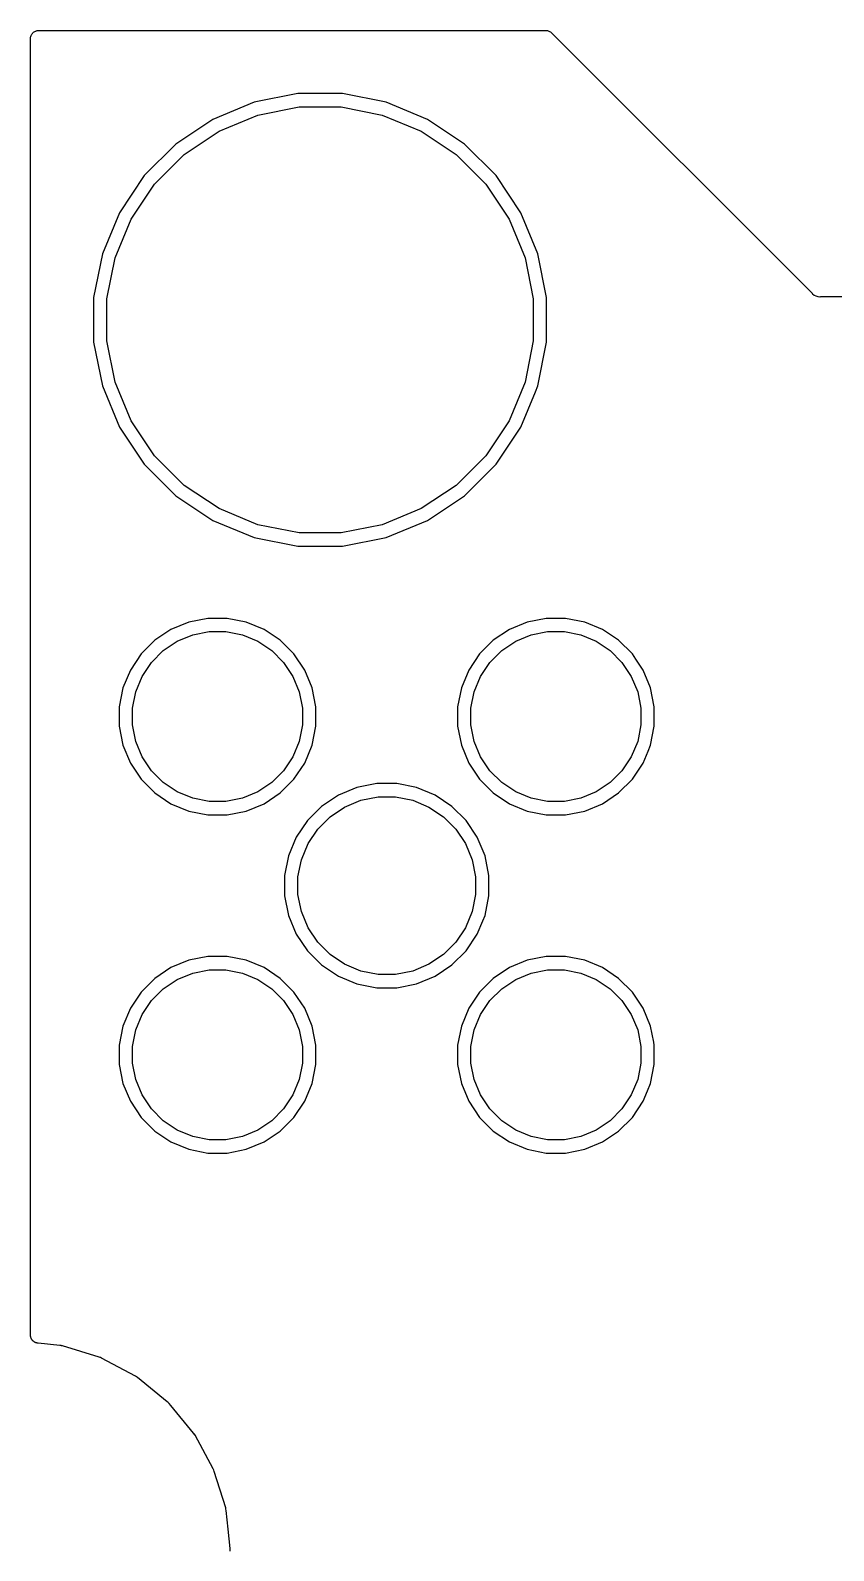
# Model space of a CAD drawing. Extents: x 113.2 to 188.8, y -123.8 to -78.2.
# Drawn here: x 113.15 to 125.21, y -100.99 to -78.15 of the extents above; entities that cross this region are included whole.
import ezdxf

# ---------------------------------------------------------------- set-up
doc = ezdxf.new("R2010")
doc.units = 0
doc.layers.add('BLACK', color=7, linetype='CONTINUOUS')

msp = doc.modelspace()

# ---------------------------------------------------------------- linework, layer by layer
at = {"layer": 'BLACK', "linetype": 'CONTINUOUS'}
for p, q in [((113.151, -78.2759), (113.152, -78.264)), ((113.151, -78.2768), (113.151, -78.2759)), ((113.151, -78.2777), (113.151, -78.2768)), ((113.151, -78.2768), (113.151, -78.2768)), ((113.151, -78.2768), (113.151, -78.2768)), ((113.151, -97.7482), (113.151, -78.2777)), ((113.152, -78.264), (113.153, -78.2522)), ((113.153, -78.2513), (113.157, -78.2399)), ((113.153, -78.2517), (113.153, -78.2513)), ((113.153, -78.2522), (113.153, -78.2517)), ((113.157, -78.2399), (113.161, -78.2285)), ((113.161, -78.2277), (113.167, -78.2172)), ((113.161, -78.2281), (113.161, -78.2277)), ((113.161, -78.2285), (113.161, -78.2281)), ((113.167, -78.2172), (113.172, -78.2067)), ((113.172, -78.2067), (113.173, -78.2063)), ((113.173, -78.2059), (113.181, -78.1968)), ((113.173, -78.2063), (113.173, -78.2059)), ((113.181, -78.1968), (113.188, -78.1876)), ((113.188, -78.1876), (113.189, -78.1873)), ((113.189, -78.187), (113.198, -78.1795)), ((113.189, -78.1873), (113.189, -78.187)), ((113.198, -78.1795), (113.207, -78.1719)), ((113.207, -78.1719), (113.208, -78.1717)), ((113.208, -78.1714), (113.219, -78.1659)), ((113.208, -78.1717), (113.208, -78.1714)), ((113.219, -78.1659), (113.229, -78.1603)), ((113.229, -78.1603), (113.23, -78.1602)), ((113.23, -78.1599), (113.242, -78.1566)), ((113.23, -78.1602), (113.23, -78.1599)), ((113.242, -78.1566), (113.253, -78.1531)), ((113.253, -78.1531), (113.254, -78.1529)), ((113.253, -78.1531), (113.253, -78.1531)), ((113.254, -78.1529), (113.266, -78.1519)), ((113.266, -78.1519), (113.278, -78.1507)), ((113.278, -78.1507), (120.885, -78.1507)), ((120.885, -78.1507), (120.885, -78.1507)), ((120.885, -78.1507), (120.885, -78.1507)), ((120.885, -78.1507), (120.885, -78.1507)), ((120.885, -78.1507), (120.887, -78.1507)), ((120.887, -78.1507), (120.898, -78.152)), ((120.898, -78.152), (120.91, -78.1532)), ((120.91, -78.1532), (120.911, -78.1534)), ((120.911, -78.1534), (120.911, -78.1535)), ((120.911, -78.1535), (120.923, -78.157)), ((120.923, -78.157), (120.934, -78.1605)), ((120.934, -78.1605), (120.934, -78.1608)), ((120.934, -78.1608), (120.935, -78.161)), ((120.935, -78.161), (120.945, -78.1666)), ((120.945, -78.1666), (120.956, -78.1722)), ((120.956, -78.1722), (120.956, -78.1726)), ((120.956, -78.1726), (120.957, -78.1729)), ((120.957, -78.1729), (120.966, -78.1804)), ((120.966, -78.1804), (120.975, -78.1879)), ((120.975, -78.1879), (124.884, -82.0969)), ((116.508, -79.2307), (115.889, -79.487)), ((117.165, -79.1), (116.508, -79.2307)), ((117.835, -79.1), (117.165, -79.1)), ((118.492, -79.2307), (117.835, -79.1)), ((119.111, -79.487), (118.492, -79.2307)), ((115.984, -79.6642), (116.567, -79.423)), ((116.567, -79.423), (117.185, -79.3)), ((117.185, -79.3), (117.815, -79.3)), ((117.815, -79.3), (118.433, -79.423)), ((118.433, -79.423), (119.016, -79.6642)), ((115.889, -79.487), (115.333, -79.859)), ((115.46, -80.0144), (115.984, -79.6642)), ((119.016, -79.6642), (119.54, -80.0144)), ((119.667, -79.859), (119.111, -79.487)), ((115.333, -79.859), (114.859, -80.3326)), ((120.141, -80.3326), (119.667, -79.859)), ((115.014, -80.4601), (115.46, -80.0144)), ((119.54, -80.0144), (119.986, -80.4601)), ((114.859, -80.3326), (114.487, -80.8895)), ((120.513, -80.8895), (120.141, -80.3326)), ((114.664, -80.9842), (115.014, -80.4601)), ((119.986, -80.4601), (120.336, -80.9842)), ((114.487, -80.8895), (114.231, -81.5083)), ((114.423, -81.5666), (114.664, -80.9842)), ((120.336, -80.9842), (120.577, -81.5666)), ((120.769, -81.5083), (120.513, -80.8895)), ((114.231, -81.5083), (114.1, -82.1651)), ((120.9, -82.1651), (120.769, -81.5083)), ((114.3, -82.1848), (114.423, -81.5666)), ((120.577, -81.5666), (120.7, -82.1848)), ((114.1, -82.1651), (114.1, -82.8349)), ((114.3, -82.8152), (114.3, -82.1848)), ((120.7, -82.1848), (120.7, -82.8152)), ((120.9, -82.8349), (120.9, -82.1651)), ((124.884, -82.0969), (124.885, -82.0982)), ((124.885, -82.0982), (124.888, -82.1024)), ((124.888, -82.1024), (124.892, -82.1062)), ((124.892, -82.1062), (124.893, -82.1071)), ((124.893, -82.1071), (124.916, -82.1259)), ((124.916, -82.1259), (124.942, -82.1399)), ((124.942, -82.1399), (124.97, -82.1485)), ((124.97, -82.1485), (124.999, -82.1513)), ((124.999, -82.1513), (124.999, -82.1513)), ((124.999, -82.1513), (125, -82.1514)), ((125, -82.1514), (125.001, -82.1513)), ((125.001, -82.1513), (125.003, -82.1512)), ((125.003, -82.1512), (125.008, -82.1512)), ((125.008, -82.1512), (125.014, -82.1507)), ((125.014, -82.1507), (176.986, -82.1507)), ((114.1, -82.8349), (114.231, -83.4917)), ((114.423, -83.4334), (114.3, -82.8152)), ((120.7, -82.8152), (120.577, -83.4334)), ((120.769, -83.4917), (120.9, -82.8349)), ((114.231, -83.4917), (114.487, -84.1105)), ((114.664, -84.0158), (114.423, -83.4334)), ((120.577, -83.4334), (120.336, -84.0158)), ((120.513, -84.1105), (120.733, -83.5798)), ((120.733, -83.5797), (120.769, -83.4917)), ((120.733, -83.5798), (120.733, -83.5797)), ((115.014, -84.5399), (114.664, -84.0158)), ((120.336, -84.0158), (119.986, -84.5399)), ((114.487, -84.1105), (114.859, -84.6674)), ((120.141, -84.6674), (120.513, -84.1105)), ((114.859, -84.6674), (115.333, -85.141)), ((115.46, -84.9856), (115.014, -84.5399)), ((119.986, -84.5399), (119.54, -84.9856)), ((119.667, -85.141), (120.141, -84.6674)), ((115.333, -85.141), (115.889, -85.513)), ((115.984, -85.3358), (115.46, -84.9856)), ((119.54, -84.9856), (119.016, -85.3358)), ((119.395, -85.3228), (119.667, -85.141)), ((116.567, -85.577), (115.984, -85.3358)), ((119.016, -85.3358), (118.433, -85.577)), ((119.111, -85.513), (119.395, -85.3228)), ((115.889, -85.513), (116.508, -85.7693)), ((117.185, -85.7), (116.567, -85.577)), ((118.433, -85.577), (117.815, -85.7)), ((118.492, -85.7693), (119.111, -85.513)), ((116.508, -85.7693), (117.165, -85.9)), ((117.815, -85.7), (117.185, -85.7)), ((117.835, -85.9), (118.492, -85.7693)), ((117.165, -85.9), (117.835, -85.9)), ((115.815, -86.9836), (115.529, -87.0404)), ((116.105, -86.9836), (115.815, -86.9836)), ((116.391, -87.0404), (116.105, -86.9836)), ((120.895, -86.9836), (120.609, -87.0404)), ((121.185, -86.9836), (120.895, -86.9836)), ((121.471, -87.0404), (121.185, -86.9836)), ((115.261, -87.1517), (115.019, -87.3132)), ((115.529, -87.0404), (115.261, -87.1517)), ((115.355, -87.3289), (115.588, -87.2327)), ((115.588, -87.2327), (115.834, -87.1837)), ((115.834, -87.1837), (116.086, -87.1837)), ((116.086, -87.1837), (116.332, -87.2327)), ((116.332, -87.2327), (116.565, -87.3289)), ((116.659, -87.1517), (116.391, -87.0404)), ((116.901, -87.3132), (116.659, -87.1517)), ((120.341, -87.1517), (120.099, -87.3132)), ((120.609, -87.0404), (120.341, -87.1517)), ((120.435, -87.3289), (120.668, -87.2327)), ((120.668, -87.2327), (120.914, -87.1837)), ((120.914, -87.1837), (121.166, -87.1837)), ((121.166, -87.1837), (121.412, -87.2327)), ((121.412, -87.2327), (121.645, -87.3289)), ((121.739, -87.1517), (121.471, -87.0404)), ((121.981, -87.3132), (121.739, -87.1517)), ((115.019, -87.3132), (114.813, -87.5189)), ((114.969, -87.6464), (115.146, -87.4686)), ((115.146, -87.4686), (115.355, -87.3289)), ((116.565, -87.3289), (116.774, -87.4686)), ((116.774, -87.4686), (116.951, -87.6464)), ((117.107, -87.5189), (116.901, -87.3132)), ((120.099, -87.3132), (119.893, -87.5189)), ((120.049, -87.6464), (120.226, -87.4686)), ((120.226, -87.4686), (120.435, -87.3289)), ((121.645, -87.3289), (121.854, -87.4686)), ((121.854, -87.4686), (122.031, -87.6464)), ((122.187, -87.5189), (121.981, -87.3132)), ((114.813, -87.5189), (114.652, -87.7607)), ((114.829, -87.8554), (114.969, -87.6464)), ((116.951, -87.6464), (117.091, -87.8554)), ((117.268, -87.7607), (117.107, -87.5189)), ((119.893, -87.5189), (119.732, -87.7607)), ((119.909, -87.8554), (120.049, -87.6464)), ((122.031, -87.6464), (122.171, -87.8554)), ((122.24, -87.5989), (122.187, -87.5189)), ((122.24, -87.599), (122.24, -87.5989)), ((122.348, -87.7607), (122.24, -87.599)), ((114.652, -87.7607), (114.54, -88.0294)), ((114.733, -88.0877), (114.829, -87.8554)), ((117.091, -87.8554), (117.187, -88.0877)), ((117.38, -88.0294), (117.268, -87.7607)), ((119.732, -87.7607), (119.62, -88.0294)), ((119.813, -88.0877), (119.909, -87.8554)), ((122.171, -87.8554), (122.267, -88.0877)), ((122.46, -88.0294), (122.348, -87.7607)), ((114.54, -88.0294), (114.484, -88.3146)), ((114.684, -88.3343), (114.733, -88.0877)), ((117.187, -88.0877), (117.236, -88.3343)), ((117.436, -88.3146), (117.38, -88.0294)), ((119.62, -88.0294), (119.564, -88.3146)), ((119.764, -88.3343), (119.813, -88.0877)), ((122.267, -88.0877), (122.316, -88.3343)), ((122.516, -88.3146), (122.46, -88.0294)), ((114.484, -88.3146), (114.484, -88.6054)), ((114.684, -88.5857), (114.684, -88.3343)), ((117.236, -88.3343), (117.236, -88.5857)), ((117.436, -88.6054), (117.436, -88.3146)), ((119.564, -88.3146), (119.564, -88.6054)), ((119.764, -88.5857), (119.764, -88.3343)), ((122.316, -88.3343), (122.316, -88.5857)), ((122.516, -88.6054), (122.516, -88.3146)), ((114.484, -88.6054), (114.54, -88.8906)), ((114.733, -88.8323), (114.684, -88.5857)), ((117.236, -88.5857), (117.187, -88.8323)), ((117.38, -88.8906), (117.436, -88.6054)), ((119.564, -88.6054), (119.62, -88.8906)), ((119.813, -88.8323), (119.764, -88.5857)), ((122.316, -88.5857), (122.267, -88.8323)), ((122.46, -88.8906), (122.516, -88.6054)), ((114.829, -89.0646), (114.733, -88.8323)), ((117.187, -88.8323), (117.091, -89.0646)), ((119.909, -89.0646), (119.813, -88.8323)), ((122.267, -88.8323), (122.171, -89.0646)), ((114.54, -88.8906), (114.652, -89.1593)), ((114.969, -89.2736), (114.829, -89.0646)), ((117.091, -89.0646), (116.951, -89.2736)), ((117.268, -89.1593), (117.38, -88.8906)), ((119.62, -88.8906), (119.732, -89.1593)), ((120.049, -89.2736), (119.909, -89.0646)), ((122.171, -89.0646), (122.031, -89.2736)), ((122.348, -89.1593), (122.423, -88.9798)), ((122.423, -88.9797), (122.46, -88.8906)), ((122.423, -88.9798), (122.423, -88.9797)), ((114.652, -89.1593), (114.813, -89.4011)), ((115.146, -89.4514), (114.969, -89.2736)), ((116.951, -89.2736), (116.774, -89.4514)), ((117.107, -89.4011), (117.268, -89.1593)), ((119.732, -89.1593), (119.893, -89.4011)), ((120.226, -89.4514), (120.049, -89.2736)), ((122.031, -89.2736), (121.854, -89.4514)), ((122.187, -89.4011), (122.348, -89.1593)), ((114.813, -89.4011), (115.019, -89.6068)), ((115.355, -89.5911), (115.146, -89.4514)), ((116.774, -89.4514), (116.565, -89.5911)), ((116.901, -89.6068), (117.107, -89.4011)), ((118.053, -89.5254), (117.774, -89.641)), ((118.349, -89.4665), (118.053, -89.5254)), ((118.651, -89.4665), (118.349, -89.4665)), ((118.947, -89.5254), (118.651, -89.4665)), ((119.226, -89.641), (118.947, -89.5254)), ((119.893, -89.4011), (120.099, -89.6068)), ((120.435, -89.5911), (120.226, -89.4514)), ((121.854, -89.4514), (121.645, -89.5911)), ((121.981, -89.6068), (122.187, -89.4011)), ((115.019, -89.6068), (115.261, -89.7683)), ((115.588, -89.6873), (115.355, -89.5911)), ((115.834, -89.7364), (115.588, -89.6873)), ((116.086, -89.7364), (115.834, -89.7364)), ((116.332, -89.6873), (116.086, -89.7364)), ((116.565, -89.5911), (116.332, -89.6873)), ((116.659, -89.7683), (116.901, -89.6068)), ((117.774, -89.641), (117.522, -89.8089)), ((117.868, -89.8183), (118.111, -89.7177)), ((118.111, -89.7177), (118.369, -89.6665)), ((118.369, -89.6665), (118.631, -89.6665)), ((118.631, -89.6665), (118.889, -89.7177)), ((118.889, -89.7177), (119.132, -89.8183)), ((119.478, -89.8089), (119.226, -89.641)), ((120.099, -89.6068), (120.341, -89.7683)), ((120.668, -89.6873), (120.435, -89.5911)), ((120.914, -89.7364), (120.668, -89.6873)), ((121.166, -89.7364), (120.914, -89.7364)), ((121.412, -89.6873), (121.166, -89.7364)), ((121.645, -89.5911), (121.412, -89.6873)), ((121.739, -89.7683), (121.981, -89.6068)), ((115.261, -89.7683), (115.529, -89.8796)), ((115.529, -89.8796), (115.815, -89.9363)), ((115.815, -89.9363), (116.105, -89.9363)), ((116.105, -89.9363), (116.391, -89.8796)), ((116.391, -89.8796), (116.659, -89.7683)), ((117.522, -89.8089), (117.309, -90.0225)), ((117.464, -90.1499), (117.65, -89.9642)), ((117.65, -89.9642), (117.868, -89.8183)), ((119.132, -89.8183), (119.35, -89.9642)), ((119.35, -89.9642), (119.536, -90.1499)), ((119.691, -90.0224), (119.478, -89.8089)), ((120.341, -89.7683), (120.609, -89.8796)), ((120.609, -89.8796), (120.895, -89.9363)), ((120.895, -89.9363), (121.185, -89.9363)), ((121.185, -89.9363), (121.471, -89.8796)), ((121.471, -89.8796), (121.739, -89.7683)), ((117.309, -90.0225), (117.141, -90.2736)), ((117.318, -90.3684), (117.464, -90.1499)), ((119.536, -90.1499), (119.682, -90.3684)), ((119.859, -90.2736), (119.691, -90.0224)), ((117.141, -90.2736), (117.025, -90.5527)), ((117.218, -90.611), (117.318, -90.3684)), ((119.682, -90.3684), (119.782, -90.611)), ((119.975, -90.5527), (119.859, -90.2736)), ((117.025, -90.5527), (116.966, -90.849)), ((117.166, -90.8687), (117.218, -90.611)), ((119.782, -90.611), (119.834, -90.8687)), ((120.033, -90.849), (119.975, -90.5527)), ((116.966, -90.849), (116.966, -91.151)), ((117.166, -91.1313), (117.166, -90.8687)), ((119.834, -90.8687), (119.834, -91.1313)), ((120.033, -91.151), (120.033, -90.849)), ((116.966, -91.151), (117.025, -91.4473)), ((117.218, -91.389), (117.166, -91.1313)), ((119.834, -91.1313), (119.782, -91.389)), ((119.975, -91.4473), (120.033, -91.151)), ((117.025, -91.4473), (117.141, -91.7264)), ((117.318, -91.6316), (117.218, -91.389)), ((119.782, -91.389), (119.682, -91.6316)), ((119.859, -91.7264), (119.94, -91.5298)), ((119.94, -91.5297), (119.975, -91.4473)), ((119.94, -91.5298), (119.94, -91.5297)), ((117.141, -91.7264), (117.309, -91.9775)), ((117.464, -91.8501), (117.318, -91.6316)), ((119.682, -91.6316), (119.536, -91.8501)), ((119.691, -91.9775), (119.859, -91.7264)), ((117.309, -91.9775), (117.522, -92.1911)), ((117.65, -92.0358), (117.464, -91.8501)), ((117.868, -92.1817), (117.65, -92.0358)), ((119.35, -92.0358), (119.132, -92.1817)), ((119.536, -91.8501), (119.35, -92.0358)), ((119.478, -92.1911), (119.691, -91.9775)), ((115.261, -92.2317), (115.019, -92.3932)), ((115.529, -92.1204), (115.261, -92.2317)), ((115.815, -92.0636), (115.529, -92.1204)), ((115.588, -92.3127), (115.834, -92.2636)), ((116.105, -92.0636), (115.815, -92.0636)), ((115.834, -92.2636), (116.086, -92.2636)), ((116.086, -92.2636), (116.332, -92.3127)), ((116.391, -92.1204), (116.105, -92.0636)), ((116.659, -92.2317), (116.391, -92.1204)), ((116.901, -92.3932), (116.659, -92.2317)), ((117.522, -92.1911), (117.774, -92.359)), ((118.111, -92.2823), (117.868, -92.1817)), ((119.132, -92.1817), (118.889, -92.2823)), ((119.226, -92.359), (119.478, -92.1911)), ((120.341, -92.2317), (120.099, -92.3932)), ((120.609, -92.1204), (120.341, -92.2317)), ((120.895, -92.0636), (120.609, -92.1204)), ((120.668, -92.3127), (120.914, -92.2636)), ((121.185, -92.0636), (120.895, -92.0636)), ((120.914, -92.2636), (121.166, -92.2636)), ((121.166, -92.2636), (121.412, -92.3127)), ((121.471, -92.1204), (121.185, -92.0636)), ((121.739, -92.2317), (121.471, -92.1204)), ((121.981, -92.3932), (121.739, -92.2317)), ((115.019, -92.3932), (114.813, -92.5989)), ((115.146, -92.5486), (115.355, -92.4089)), ((115.355, -92.4089), (115.588, -92.3127)), ((116.332, -92.3127), (116.565, -92.4089)), ((116.565, -92.4089), (116.774, -92.5486)), ((117.107, -92.5989), (116.901, -92.3932)), ((117.774, -92.359), (118.053, -92.4746)), ((118.053, -92.4746), (118.349, -92.5335)), ((118.369, -92.3335), (118.111, -92.2823)), ((118.631, -92.3335), (118.369, -92.3335)), ((118.889, -92.2823), (118.631, -92.3335)), ((118.651, -92.5335), (118.947, -92.4746)), ((118.947, -92.4746), (119.226, -92.359)), ((120.099, -92.3932), (119.893, -92.5989)), ((120.226, -92.5486), (120.435, -92.4089)), ((120.435, -92.4089), (120.668, -92.3127)), ((121.412, -92.3127), (121.645, -92.4089)), ((121.645, -92.4089), (121.854, -92.5486)), ((122.187, -92.5989), (121.981, -92.3932)), ((114.813, -92.5989), (114.652, -92.8407)), ((114.969, -92.7264), (115.146, -92.5486)), ((116.774, -92.5486), (116.951, -92.7264)), ((117.268, -92.8407), (117.107, -92.5989)), ((118.349, -92.5335), (118.651, -92.5335)), ((119.893, -92.5989), (119.732, -92.8407)), ((120.049, -92.7264), (120.226, -92.5486)), ((121.854, -92.5486), (122.031, -92.7264)), ((122.348, -92.8407), (122.187, -92.5989)), ((114.652, -92.8407), (114.54, -93.1094)), ((114.733, -93.1677), (114.829, -92.9354)), ((114.829, -92.9354), (114.969, -92.7264)), ((116.951, -92.7264), (117.091, -92.9354)), ((117.091, -92.9354), (117.187, -93.1677)), ((117.38, -93.1094), (117.268, -92.8407)), ((119.732, -92.8407), (119.62, -93.1094)), ((119.813, -93.1677), (119.909, -92.9354)), ((119.909, -92.9354), (120.049, -92.7264)), ((122.031, -92.7264), (122.171, -92.9354)), ((122.171, -92.9354), (122.267, -93.1677)), ((122.46, -93.1094), (122.348, -92.8407)), ((114.54, -93.1094), (114.484, -93.3946)), ((114.684, -93.4143), (114.733, -93.1677)), ((117.187, -93.1677), (117.236, -93.4143)), ((117.436, -93.3946), (117.38, -93.1094)), ((119.62, -93.1094), (119.564, -93.3946)), ((119.764, -93.4143), (119.813, -93.1677)), ((122.267, -93.1677), (122.316, -93.4143)), ((122.508, -93.3531), (122.46, -93.1094)), ((114.484, -93.3946), (114.484, -93.6854)), ((117.436, -93.6854), (117.436, -93.3946)), ((119.564, -93.3946), (119.564, -93.6854)), ((122.508, -93.3532), (122.508, -93.3531)), ((122.516, -93.3946), (122.508, -93.3532)), ((122.516, -93.6854), (122.516, -93.3946)), ((114.684, -93.6657), (114.684, -93.4143)), ((117.236, -93.4143), (117.236, -93.6657)), ((119.764, -93.6657), (119.764, -93.4143)), ((122.316, -93.4143), (122.316, -93.6657)), ((114.484, -93.6854), (114.54, -93.9706)), ((114.733, -93.9123), (114.684, -93.6657)), ((117.236, -93.6657), (117.187, -93.9123)), ((117.38, -93.9706), (117.436, -93.6854)), ((119.564, -93.6854), (119.62, -93.9706)), ((119.813, -93.9123), (119.764, -93.6657)), ((122.316, -93.6657), (122.267, -93.9123)), ((122.46, -93.9706), (122.516, -93.6854)), ((114.54, -93.9706), (114.652, -94.2393)), ((114.829, -94.1446), (114.733, -93.9123)), ((117.187, -93.9123), (117.091, -94.1446)), ((117.268, -94.2393), (117.38, -93.9706)), ((119.62, -93.9706), (119.732, -94.2393)), ((119.909, -94.1446), (119.813, -93.9123)), ((122.267, -93.9123), (122.171, -94.1446)), ((122.348, -94.2393), (122.414, -94.0798)), ((122.414, -94.0798), (122.46, -93.9706)), ((114.652, -94.2393), (114.813, -94.4811)), ((114.969, -94.3536), (114.829, -94.1446)), ((117.091, -94.1446), (116.951, -94.3536)), ((117.107, -94.4811), (117.268, -94.2393)), ((119.732, -94.2393), (119.893, -94.4811)), ((120.049, -94.3536), (119.909, -94.1446)), ((122.171, -94.1446), (122.031, -94.3536)), ((122.187, -94.4811), (122.348, -94.2393)), ((114.813, -94.4811), (115.019, -94.6868)), ((115.146, -94.5314), (114.969, -94.3536)), ((115.355, -94.6711), (115.146, -94.5314)), ((116.774, -94.5314), (116.565, -94.6711)), ((116.951, -94.3536), (116.774, -94.5314)), ((116.901, -94.6868), (117.107, -94.4811)), ((119.893, -94.4811), (120.099, -94.6868)), ((120.226, -94.5314), (120.049, -94.3536)), ((120.435, -94.6711), (120.226, -94.5314)), ((121.854, -94.5314), (121.645, -94.6711)), ((122.031, -94.3536), (121.854, -94.5314)), ((121.981, -94.6868), (122.187, -94.4811)), ((115.019, -94.6868), (115.261, -94.8483)), ((115.588, -94.7673), (115.355, -94.6711)), ((115.834, -94.8163), (115.588, -94.7673)), ((116.332, -94.7673), (116.086, -94.8163)), ((116.565, -94.6711), (116.332, -94.7673)), ((116.659, -94.8483), (116.901, -94.6868)), ((120.099, -94.6868), (120.341, -94.8483)), ((120.668, -94.7673), (120.435, -94.6711)), ((120.914, -94.8163), (120.668, -94.7673)), ((121.412, -94.7673), (121.166, -94.8163)), ((121.645, -94.6711), (121.412, -94.7673)), ((121.739, -94.8483), (121.981, -94.6868)), ((115.261, -94.8483), (115.529, -94.9596)), ((115.529, -94.9596), (115.815, -95.0164)), ((116.086, -94.8163), (115.834, -94.8163)), ((116.105, -95.0164), (116.391, -94.9596)), ((116.391, -94.9596), (116.659, -94.8483)), ((120.341, -94.8483), (120.609, -94.9596)), ((120.609, -94.9596), (120.895, -95.0164)), ((121.166, -94.8163), (120.914, -94.8163)), ((121.185, -95.0164), (121.471, -94.9596)), ((121.471, -94.9596), (121.739, -94.8483)), ((115.815, -95.0164), (116.105, -95.0164)), ((120.895, -95.0164), (121.185, -95.0164)), ((113.151, -97.7539), (113.151, -97.7482)), ((113.151, -97.7597), (113.151, -97.7539)), ((113.152, -97.7662), (113.151, -97.7597)), ((113.153, -97.7729), (113.152, -97.7662)), ((113.155, -97.7784), (113.153, -97.7729)), ((113.156, -97.7841), (113.155, -97.7784)), ((113.158, -97.7902), (113.156, -97.7841)), ((113.16, -97.7966), (113.158, -97.7902)), ((113.163, -97.8017), (113.16, -97.7966)), ((113.165, -97.807), (113.163, -97.8017)), ((113.169, -97.8126), (113.165, -97.807)), ((113.172, -97.8185), (113.169, -97.8126)), ((113.176, -97.8229), (113.172, -97.8185)), ((113.179, -97.8278), (113.176, -97.8229)), ((113.183, -97.8325), (113.179, -97.8278)), ((113.188, -97.8377), (113.183, -97.8325)), ((113.192, -97.8414), (113.188, -97.8377)), ((113.196, -97.8455), (113.192, -97.8414)), ((113.202, -97.8492), (113.196, -97.8455)), ((113.207, -97.8535), (113.202, -97.8492)), ((113.212, -97.8562), (113.207, -97.8535)), ((113.217, -97.8595), (113.212, -97.8562)), ((113.223, -97.8621), (113.217, -97.8595)), ((113.228, -97.8653), (113.223, -97.8621)), ((113.234, -97.867), (113.228, -97.8653)), ((113.239, -97.8693), (113.234, -97.867)), ((113.246, -97.8706), (113.239, -97.8693)), ((113.252, -97.8726), (113.246, -97.8706)), ((113.258, -97.8732), (113.252, -97.8726)), ((113.264, -97.8744), (113.258, -97.8732)), ((113.265, -97.8746), (113.264, -97.8744)), ((113.594, -97.9068), (113.265, -97.8746)), ((113.612, -97.9106), (113.594, -97.9068)), ((113.614, -97.911), (113.612, -97.9106)), ((113.612, -97.9106), (113.612, -97.9106)), ((113.612, -97.9106), (113.612, -97.9106)), ((113.632, -97.9147), (113.614, -97.911)), ((114.183, -98.0811), (113.632, -97.9147)), ((114.2, -98.0883), (114.183, -98.0811)), ((114.202, -98.089), (114.2, -98.0883)), ((114.2, -98.0883), (114.2, -98.0883)), ((114.219, -98.0962), (114.202, -98.089)), ((114.728, -98.3665), (114.219, -98.0962)), ((114.743, -98.3769), (114.728, -98.3665)), ((114.744, -98.3779), (114.743, -98.3769)), ((114.743, -98.3769), (114.743, -98.3769)), ((114.76, -98.3884), (114.744, -98.3779)), ((115.206, -98.7523), (114.76, -98.3884)), ((115.219, -98.7654), (115.206, -98.7523)), ((115.221, -98.7667), (115.219, -98.7654)), ((115.219, -98.7654), (115.219, -98.7654)), ((115.234, -98.78), (115.221, -98.7667)), ((115.258, -98.8093), (115.234, -98.78)), ((115.601, -99.2237), (115.258, -98.8093)), ((115.258, -98.8093), (115.258, -98.8093)), ((115.611, -99.239), (115.601, -99.2237)), ((115.612, -99.2405), (115.611, -99.239)), ((115.611, -99.239), (115.611, -99.239)), ((115.623, -99.2562), (115.612, -99.2405)), ((115.896, -99.7627), (115.623, -99.2562)), ((115.903, -99.7797), (115.896, -99.7627)), ((115.904, -99.7814), (115.903, -99.7797)), ((115.903, -99.7797), (115.903, -99.7797)), ((115.911, -99.7988), (115.904, -99.7814)), ((116.082, -100.349), (115.911, -99.7988)), ((116.085, -100.367), (116.082, -100.349)), ((116.085, -100.369), (116.085, -100.367)), ((116.089, -100.387), (116.085, -100.369)), ((116.119, -100.666), (116.089, -100.387)), ((116.149, -100.96), (116.119, -100.666)), ((116.149, -100.978), (116.149, -100.96)), ((116.149, -100.98), (116.149, -100.978)), ((116.149, -100.999), (116.149, -100.98))]:
    msp.add_line(p, q, dxfattribs=at)

doc.saveas('drawing.dxf')
